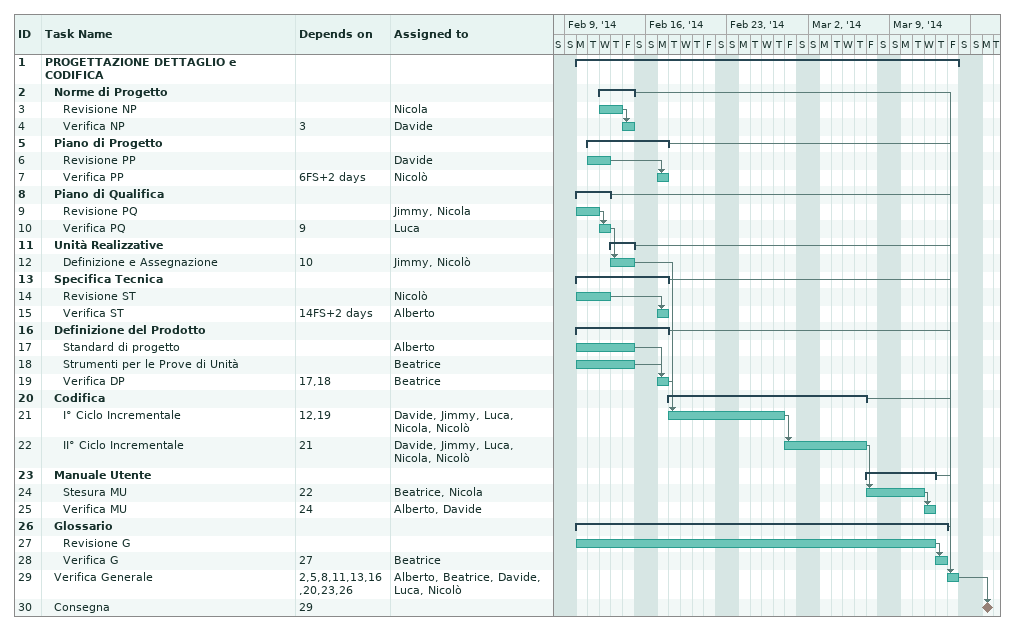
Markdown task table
| ID | Level | Task | Start | Finish | Predecessors | Resources |
|---|---|---|---|---|---|---|
| 1 | 1 | **PROGETTAZIONE DETTAGLIO e CODIFICA** | 2014-02-10 | 2014-03-14 |  |  |
| 2 | 2 | **Norme di Progetto** | 2014-02-12 | 2014-02-14 |  |  |
| 3 | 3 | Revisione NP | 2014-02-12 | 2014-02-13 |  | Nicola |
| 4 | 3 | Verifica NP | 2014-02-14 | 2014-02-14 | 3 | Davide |
| 5 | 2 | **Piano di Progetto** | 2014-02-11 | 2014-02-17 |  |  |
| 6 | 3 | Revisione PP | 2014-02-11 | 2014-02-12 |  | Davide |
| 7 | 3 | Verifica PP | 2014-02-17 | 2014-02-17 | 6FS+2d | Nicolò |
| 8 | 2 | **Piano di Qualifica** | 2014-02-10 | 2014-02-12 |  |  |
| 9 | 3 | Revisione PQ | 2014-02-10 | 2014-02-11 |  | Jimmy, Nicola |
| 10 | 3 | Verifica PQ | 2014-02-12 | 2014-02-12 | 9 | Luca |
| 11 | 2 | **Unità Realizzative** | 2014-02-13 | 2014-02-14 |  |  |
| 12 | 3 | Definizione e Assegnazione | 2014-02-13 | 2014-02-14 | 10 | Jimmy, Nicolò |
| 13 | 2 | **Specifica Tecnica** | 2014-02-10 | 2014-02-17 |  |  |
| 14 | 3 | Revisione ST | 2014-02-10 | 2014-02-12 |  | Nicolò |
| 15 | 3 | Verifica ST | 2014-02-17 | 2014-02-17 | 14FS+2d | Alberto |
| 16 | 2 | **Definizione del Prodotto** | 2014-02-10 | 2014-02-17 |  |  |
| 17 | 3 | Standard di progetto | 2014-02-10 | 2014-02-14 |  | Alberto |
| 18 | 3 | Strumenti per le Prove di Unità | 2014-02-10 | 2014-02-14 |  | Beatrice |
| 19 | 3 | Verifica DP | 2014-02-17 | 2014-02-17 | 17, 18 | Beatrice |
| 20 | 2 | **Codifica** | 2014-02-18 | 2014-03-06 |  |  |
| 21 | 3 | I° Ciclo Incrementale | 2014-02-18 | 2014-02-27 | 12, 19 | Davide, Jimmy, Luca, Nicola, Nicolò |
| 22 | 3 | II° Ciclo Incrementale | 2014-02-28 | 2014-03-06 | 21 | Davide, Jimmy, Luca, Nicola, Nicolò |
| 23 | 2 | **Manuale Utente** | 2014-03-07 | 2014-03-12 |  |  |
| 24 | 3 | Stesura MU | 2014-03-07 | 2014-03-11 | 22 | Beatrice, Nicola |
| 25 | 3 | Verifica MU | 2014-03-12 | 2014-03-12 | 24 | Alberto, Davide |
| 26 | 2 | **Glossario** | 2014-02-10 | 2014-03-13 |  |  |
| 27 | 3 | Revisione G | 2014-02-10 | 2014-03-12 |  |  |
| 28 | 3 | Verifica G | 2014-03-13 | 2014-03-13 | 27 | Beatrice |
| 29 | 2 | Verifica Generale | 2014-03-14 | 2014-03-14 | 2, 5, 8, 11, 13, 16, 20, 23, 26 | Alberto, Beatrice, Davide, Luca, Nicolò |
| 30 | 2 | Consegna (milestone) | 2014-03-17 | 2014-03-17 | 29 |  |
